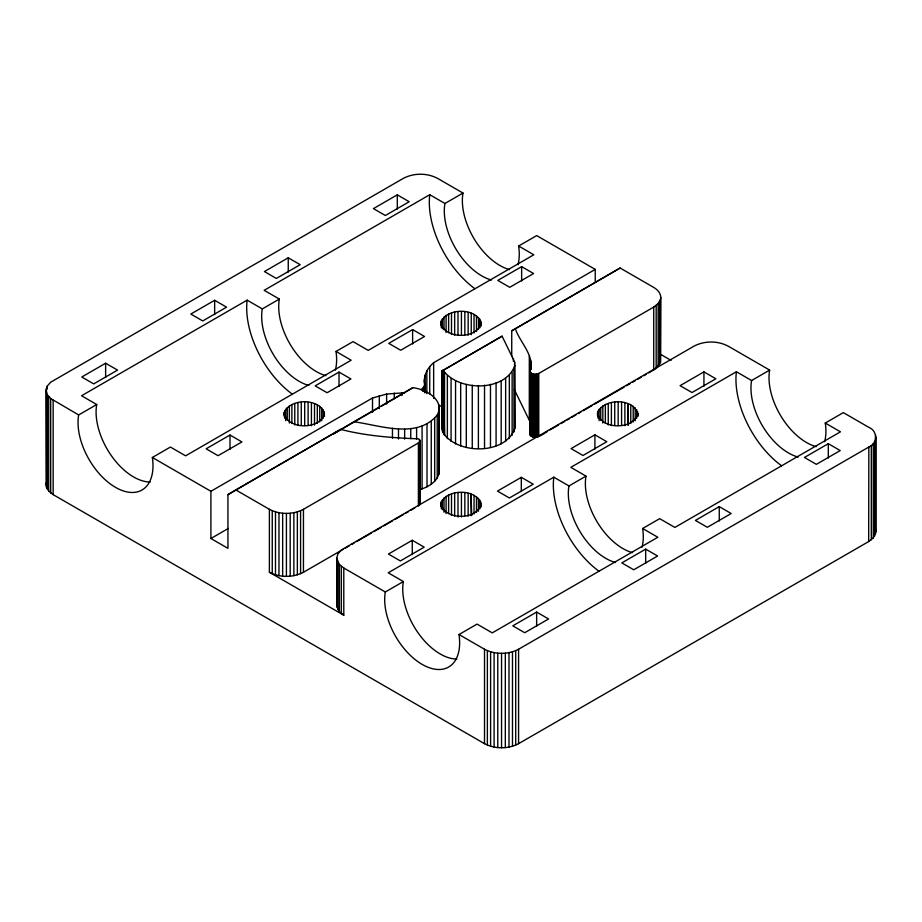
<?xml version="1.0" encoding="UTF-8"?>
<svg xmlns="http://www.w3.org/2000/svg" width="922" height="922" viewBox="0 0 922 922"><rect width="100%" height="100%" fill="white"/><g stroke="black" fill="none" stroke-linecap="round" stroke-linejoin="round"><path stroke-width="1.38" d="M509.543 269.593A53.003 30.599 60 0 1 462.683 195.084L463.005 193.055L437.489 178.326C427.07 172.863 413.84 172.863 403.421 178.326L50.698 382.204L47.276 386.076L46.1 390.375L46.4 486.977L48.728 491.115L53.153 494.641L484.511 743.674C494.93 749.137 508.16 749.137 518.579 743.674L868.674 541.56L868.847 447.032C877.802 443.517 877.802 430.874 868.847 427.359L843.33 412.63L825.271 423.06L825.593 425.457A53.003 30.599 60 0 1 824.637 441.765M514.822 365.515C505.429 392.173 457.98 391.562 443.136 370.206L442.664 432.084C456.459 454.823 505.429 455.284 514.822 428.465L514.626 361.966L502.075 336.173L441.788 371.117L441.788 428.569L442.664 432.084L442.664 370.517M441.788 428.569L442.099 409.345M235.778 489.916L340.621 429.387C366.08 435.945 392.76 437.927 418.507 438.826C420.34 439.621 420.225 442.226 418.392 442.952L303.453 509.313C293.035 514.776 279.804 514.776 269.385 509.313L235.778 489.916L227.941 494.676L227.941 548.336L210.908 538.506L210.908 491.288L372.511 397.993L386.618 394.063L404.7 392.737M418.392 442.952L418.392 505.901L419.867 504.103L419.049 502.179M463.005 193.055L444.946 203.474L429.756 194.703L264.165 290.315L279.354 299.074L262.321 308.916L247.131 300.146L246.796 303.857A74.209 42.838 60 0 0 292.309 394.167M336.737 558.179L339.365 564.495L343.791 568.01L343.791 615.228L339.365 611.701L336.737 605.385L336.737 558.179L337.913 553.88L341.336 549.996L694.059 346.119C704.477 340.656 717.708 340.656 728.126 346.119L769.651 370.091L751.591 380.521L736.401 371.75L570.81 467.35L586 476.121L568.966 485.952L553.788 477.193L553.454 480.904A74.209 42.838 60 0 0 598.954 571.214M324.498 413.54C320.43 430.055 287.33 429.986 284.068 413.044C289.692 397.175 323.853 397.797 324.498 416.398M481.238 323.057C477.17 339.573 444.058 339.503 440.808 322.562C446.421 306.68 480.581 307.314 481.238 325.915M481.238 504.023C477.17 520.55 444.058 520.481 440.808 503.527C446.421 487.657 480.581 488.303 481.238 506.893M637.966 413.54C633.898 430.055 600.787 429.986 597.537 413.044C603.161 397.175 637.309 397.808 637.966 416.398M46.1 484.799L46.4 482.632M336.737 605.385L337.037 603.207M648.777 372.891L656.176 368.385L660.475 362.381L660.475 299.431C661.846 294.337 657.905 289.739 653.721 287.422L620.114 268.025L511.733 330.825L511.733 356.249M660.475 362.381L660.774 297.253M868.674 541.56L873.272 537.941L875.9 531.625L875.9 437.201M424.385 382.63C423.74 374.862 427.808 367.578 433.651 362.692L595.243 269.397L595.243 282.282M353.818 421.769L412.768 387.736C425.503 388.934 445.314 399.918 437.212 415.073C416.859 439.575 379.322 425.054 353.818 421.769L333.268 434.032L379.149 407.536M419.349 489.709C428.234 487.219 438.642 481.307 439.298 471.038L439.298 408.089M247.131 300.146L81.539 395.757L96.729 404.516L78.67 414.946L78.347 416.975A53.003 30.599 60 0 0 115.504 487.358A53.003 30.599 60 0 0 152.672 459.882L152.349 457.485L170.409 447.055L185.599 455.825L351.178 360.214L336 351.455L353.034 341.624L368.224 350.383L533.803 254.783L518.625 246.013L536.685 235.594L595.243 269.397M96.729 404.516L96.407 406.556A53.003 30.599 60 0 0 111.735 456.229A53.003 30.599 60 0 0 150.148 482.045M262.321 308.916L261.998 310.956A53.003 30.599 60 0 0 308.858 385.454M279.354 299.074L279.032 301.114A53.003 30.599 60 0 0 325.892 375.623M444.946 203.474L444.623 205.514A53.003 30.599 60 0 0 491.484 280.023M553.788 477.193L388.197 572.793L403.375 581.563L385.315 591.982L385.004 594.022A53.003 30.599 60 0 0 422.161 664.405A53.003 30.599 60 0 0 459.317 636.929L458.995 634.52L477.054 624.102L492.244 632.872L657.824 537.261L642.646 528.502L659.679 518.66L674.869 527.43L840.461 431.819L825.271 423.06M403.375 581.563L403.052 583.591A53.003 30.599 60 0 0 418.381 633.276A53.003 30.599 60 0 0 456.793 659.08M568.966 485.952L568.644 487.992A53.003 30.599 60 0 0 615.504 562.501M586 476.121L585.689 478.161A53.003 30.599 60 0 0 632.538 552.658M751.591 380.521L751.28 382.549A53.003 30.599 60 0 0 798.129 457.058M769.651 370.091L769.328 372.131A53.003 30.599 60 0 0 816.189 446.64M424.581 391.504L424.385 379.772M547.426 431.404C543.542 434.043 534.253 441.027 530.046 434.7L530 371.243C535.209 355.477 519.708 342.465 515.283 328.543M530.657 431.266L530.046 434.7M530 371.243C530.795 374.851 536.074 374.885 538.782 373.445L653.721 307.095L658.147 303.568L660.475 299.431M421.25 389.787L424.581 385.788M502.075 336.173L441.788 371.117M620.114 268.025L511.733 330.825M340.621 429.387L227.941 494.676M412.768 387.736L381.581 406.118M105.627 363.233L81.781 377.006L93.698 383.886L117.555 370.114L105.627 363.233L105.627 377.536M214.653 300.284L190.808 314.056L202.736 320.937L226.582 307.164L214.653 300.284L214.653 314.586M288.252 257.791L264.407 271.564L276.323 278.444L300.18 264.683L288.252 257.791L288.252 272.105M397.29 194.842L373.433 208.614L385.361 215.506L409.207 201.734L397.29 194.842L397.29 209.064M229.993 435.034L206.136 448.807L218.065 455.687L241.921 441.915L229.993 435.034L229.993 449.371M339.019 372.085L315.174 385.857L327.091 392.737L350.948 378.965L339.019 372.085L339.019 386.433M412.618 329.592L388.761 343.364L400.69 350.245L424.546 336.484L412.618 329.592L412.618 343.941M521.645 266.642L497.799 280.415L509.728 287.307L533.573 273.534L521.645 266.642L521.645 280.991M210.908 538.506L228.31 528.456M438.618 407.04L442.353 404.885M269.385 509.313L269.385 572.262C279.804 577.725 293.035 577.725 303.453 572.262L343.007 549.431M345.473 548.002L349.184 545.859M351.651 544.441L354.129 543.012M356.595 541.583L371.428 533.02M373.894 531.591L381.316 527.315M383.783 525.886L392.438 520.895M394.904 519.466L403.559 514.464M406.026 513.035L408.504 511.618M410.97 510.189L414.681 508.045M549.904 429.975L558.559 424.984M561.025 423.555L564.737 421.412M567.203 419.983L569.681 418.565M572.147 417.136L575.858 414.992M578.325 413.563L580.802 412.134M583.269 410.716L591.924 405.715M594.39 404.285L624.056 387.171M626.522 385.742L630.233 383.598M632.711 382.169L635.177 380.74M637.644 379.322L641.355 377.179M643.833 375.75L646.299 374.32M412.272 540.28L388.427 554.041L400.355 560.933L424.201 547.161L412.272 540.28L412.272 554.583M521.31 477.331L497.454 491.092L509.382 497.984L533.227 484.211L521.31 477.331L521.31 491.633M594.909 434.838L571.052 448.611L582.981 455.491L606.826 441.719L594.909 434.838L594.909 449.141M703.935 371.889L680.079 385.661L692.007 392.542L715.864 378.769L703.935 371.889L703.935 386.191M536.639 612.07L512.793 625.842L524.71 632.734L548.567 618.962L536.639 612.07L536.639 626.418M645.677 549.132L621.82 562.893L633.748 569.784L657.593 556.012L645.677 549.132L645.677 563.469M719.264 506.639L695.418 520.411L707.347 527.292L731.192 513.519L719.264 506.639L719.264 520.976M828.302 443.689L804.445 457.462L816.373 464.342L840.219 450.57L828.302 443.689L828.302 458.038M458.995 634.52L484.511 649.249C494.93 654.712 508.16 654.712 518.579 649.249L868.847 447.032M661.155 354.67L671.078 360.398M46.1 390.375L47.276 394.674L50.698 398.558L78.67 414.946M152.349 457.485L210.908 491.288M343.791 568.01L385.315 591.982M269.385 572.262L343.791 615.228M514.338 389.637L530.519 422.749M438.803 467.5L439.298 471.038M875.6 529.447L875.9 531.625M642.646 528.502L642.968 530.899A53.003 30.599 60 0 1 642.012 547.195M518.625 246.013L518.948 248.421A53.003 30.599 60 0 1 517.991 264.718M336 351.455L336.311 353.864A53.003 30.599 60 0 1 335.354 370.16M514.822 428.465L514.626 361.966M628.458 425.065L627.778 403.663L627.824 425.134M471.718 515.559L471.05 494.146L471.096 515.617M443.136 370.206L444.531 435.461L444.531 372.511M875.6 435.023L875.6 533.792M874.724 441.5L874.724 535.924M873.272 443.517L873.272 537.941M871.302 445.372L871.302 539.796M659.587 301.552L659.587 364.501M658.147 303.568L658.147 366.518M656.176 305.436L656.176 368.385M653.721 307.095L653.721 370.045M637.598 411.569L637.598 415.857M636.664 409.668L636.664 418.242M635.189 407.87L635.189 420.755M633.207 406.256L633.207 421.999M630.775 404.85L630.775 423.452M624.874 402.856L624.874 425.745M621.578 402.315L621.578 425.203M618.166 402.107L618.166 424.996M614.732 402.234L614.732 425.123M611.401 402.695L611.401 425.584M608.243 403.467L608.243 424.927M605.351 404.539L605.351 423.14M602.827 405.887L602.827 423.048M600.729 407.455L600.729 420.328M599.116 409.207L599.116 420.651M598.044 411.085L598.044 418.242M597.537 413.044L597.537 415.903M538.782 373.445L538.782 436.394M538.114 373.779L538.114 436.728M537.353 374.032L537.353 436.982M536.523 374.205L536.523 437.155M535.659 374.309L535.659 437.259M534.783 374.309L534.783 437.259M533.919 374.228L533.919 437.178M533.089 374.067L533.089 437.016M532.317 373.825L532.317 436.774M531.625 373.514L531.625 436.463M531.199 365.884L531.199 368.742M530.922 360.998L530.922 369.584M531.037 373.133L531.037 436.083M530.576 372.707L530.576 435.657M530.115 370.736L530.242 435.196M529.309 356.203L529.309 419.153M518.579 649.249L518.579 743.674M515.709 650.667L515.709 745.091M513.98 369.031L513.98 431.98M513.393 358.474L513.393 361.343M512.482 651.808L512.482 746.232M512.136 372.419L512.136 435.368M509.336 375.577L509.336 438.526M508.99 652.649L508.99 747.074M505.648 378.423L505.648 441.373M505.314 653.156L505.314 747.581M501.545 653.329L501.545 747.754M501.188 380.878L501.188 443.828M497.776 653.156L497.776 747.581M496.082 382.861L496.082 445.81M494.1 652.649L494.1 747.074M490.608 651.808L490.608 746.232M490.481 384.324L490.481 447.274M487.381 650.667L487.381 745.091M484.523 385.212L484.523 448.161M484.511 649.249L484.511 743.674M480.869 321.087L480.869 325.374M480.869 502.052L480.869 506.351M479.936 319.173L479.936 327.759M479.936 500.15L479.936 508.737M478.541 317.502L478.541 328.947M478.449 498.364L478.449 511.237M478.391 385.523L478.391 448.472M476.478 315.773L476.478 331.505M476.478 496.739L476.478 512.482M474.046 314.367L474.046 332.969M474.046 495.345L474.046 513.946M472.26 385.235L472.26 448.184M471.246 313.226L471.246 334.686M468.146 312.374L468.146 335.262M468.146 493.339L468.146 516.239M466.302 384.359L466.302 447.308M464.838 311.832L464.838 334.721M464.838 492.809L464.838 515.698M461.426 311.613L461.426 334.513M461.426 492.59L461.426 516.919M460.677 382.907L460.677 445.856M458.004 311.74L458.004 334.64M458.004 492.717L458.004 517.046M455.549 380.947L455.549 443.897M454.661 312.201L454.661 335.089M454.661 493.178L454.661 516.066M451.503 312.984L451.503 334.444M451.503 493.962L451.503 515.421M451.077 378.504L451.077 441.454M448.622 314.056L448.622 332.658M448.622 495.033L448.622 513.635M447.366 375.669L447.366 438.618M446.098 315.393L446.098 332.565M446.098 496.37L446.098 513.542M444.001 316.961L444.001 329.846M444.001 497.938L444.001 512.252M442.387 318.712L442.387 328.728M442.387 499.689L442.387 509.705M441.961 371.105L441.961 425.007M441.315 320.591L441.315 327.748M441.315 501.568L441.315 508.725M440.808 322.562L440.808 325.42M440.808 503.527L440.808 506.397M438.803 404.551L438.768 474.576M437.212 415.073L437.212 478.022M434.688 418.311L434.688 481.261M433.651 362.692L433.651 398.465M431.254 421.25L431.254 484.2M429.733 366.622L429.733 393.809M427.013 423.832L427.013 486.781M426.84 370.84L426.84 393.729M425.054 375.254L425.054 392.426M424.858 384.301L424.858 392.887M423.866 387.217L423.866 391.516M422.749 388.565L422.749 391.424M422.08 425.952L422.08 488.902M419.879 440.647L419.867 504.103M419.752 440.151L419.706 504.611M419.464 439.667L419.464 502.617M419.395 442.134L419.395 505.083M418.957 442.572L418.957 505.521M416.606 427.578L416.606 439.022M410.739 428.638L410.739 438.653M404.643 429.122L404.643 439.137M402.084 392.645L402.084 395.503M398.488 429.007L398.488 439.022M394.259 393.037L394.259 398.753M392.461 428.304L392.461 438.319M386.618 394.063L386.618 404.078M379.311 395.734L379.311 408.607M372.511 397.993L372.511 412.307M341.336 566.35L341.336 613.568M339.365 564.495L339.365 611.701M337.913 562.478L337.913 609.684M337.037 560.357L337.037 607.563M324.141 411.569L324.141 415.857M323.207 409.668L323.207 418.242M321.72 407.87L321.72 420.755M319.738 406.256L319.738 421.999M317.318 404.85L317.318 423.452M314.506 403.709L314.506 425.169M311.417 402.856L311.417 425.745M308.109 402.315L308.109 425.203M304.698 402.107L304.698 424.996M303.453 509.313L303.453 572.262M301.275 402.234L301.275 425.123M300.584 510.73L300.584 573.68M297.933 402.695L297.933 425.584M297.357 511.871L297.357 574.821M294.775 403.467L294.775 424.927M293.864 512.713L293.864 575.662M291.894 404.539L291.894 423.14M290.188 513.22L290.188 576.169M289.358 405.887L289.358 423.048M287.261 407.455L287.261 420.328M286.419 513.393L286.419 576.342M285.659 409.207L285.659 420.651M284.575 411.085L284.575 418.242M284.068 413.044L284.068 415.903M282.651 513.22L282.651 576.169M278.974 512.713L278.974 575.662M275.482 511.871L275.482 574.821M272.255 510.73L272.255 573.68M53.153 400.217L53.153 494.641M50.698 398.558L50.698 492.982M48.728 396.691L48.728 491.115M47.276 386.076L47.276 388.946M47.276 394.674L47.276 489.098M46.4 388.208L46.4 486.977M781.579 465.783A74.209 42.85 60 0 1 736.401 371.75M474.934 288.736A74.209 42.85 60 0 1 429.756 194.703"/></g></svg>
